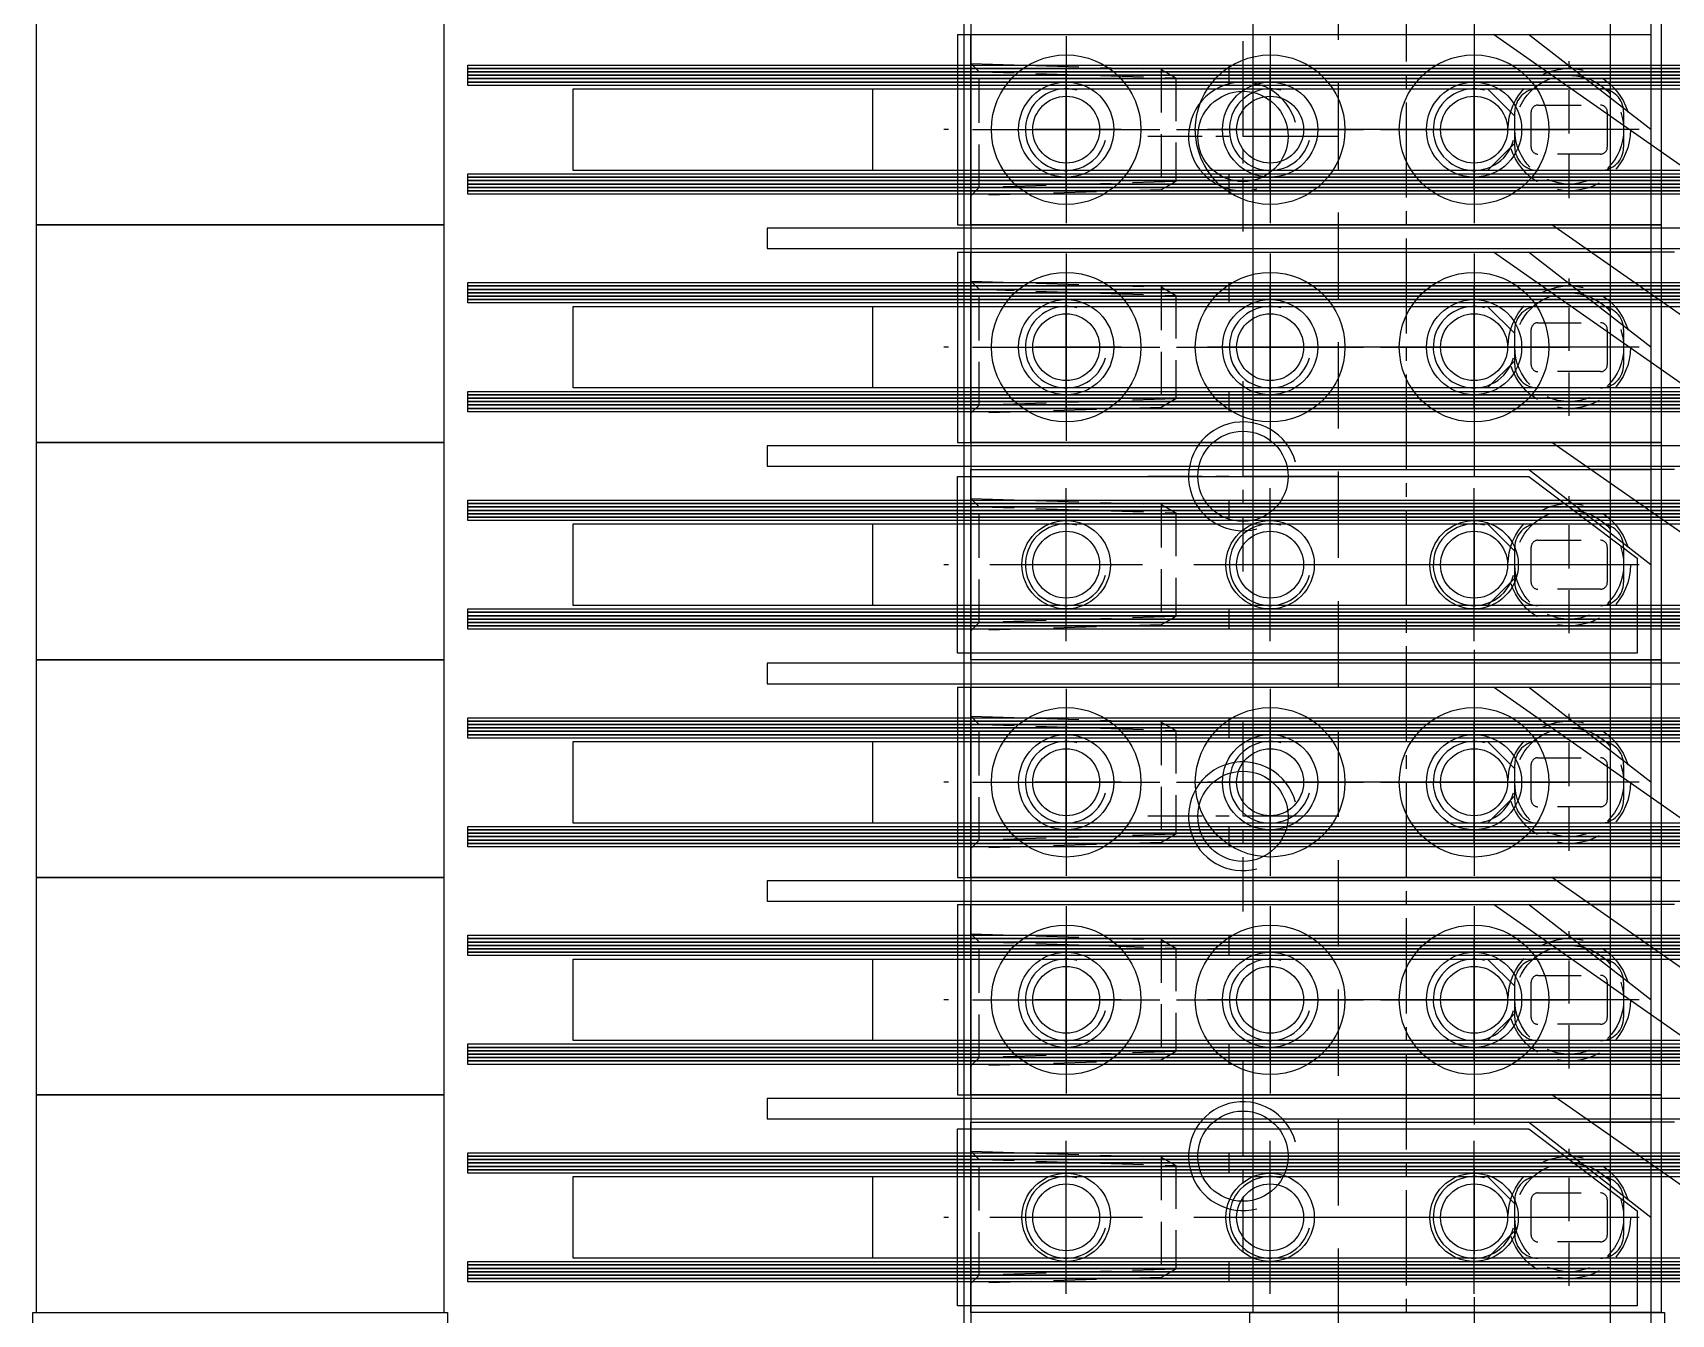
# Model space of a CAD drawing. Header units: millimetres. Extents: x 282 to 14566, y -4134 to 5341.
# Drawn here: x 9221.7 to 9342.2, y 810.5 to 904.8 of the extents above; entities that cross this region are included whole.
import ezdxf

# ---------------------------------------------------------------- set-up
doc = ezdxf.new("R2010")
doc.units = ezdxf.units.MM
for name, pattern in [('CENTER', [50.8, 31.75, -6.35, 6.35, -6.35]), ('CENTER1', [10, 7, -1, 1, -1]), ('HIDDEN', [9.525, 6.35, -3.175]), ('HIDDEN2', [4.7625, 3.175, -1.5875])]:
    doc.linetypes.add(name, pattern=pattern)
for name, color, linetype in [('CENTER', 1, 'CENTER'), ('HIDDEN', 2, 'HIDDEN'), ('THIN', 3, 'Continuous')]:
    doc.layers.add(name, color=color, linetype=linetype)

# ---------------------------------------------------------------- blocks, each defined once
blk = doc.blocks.new('A$C429828F3')
at = {"color": 250}
for points in [[(-181.75, 160), (-151.75, 160), (-151.75, 176), (-181.75, 176), (-181.75, 160)], [(-62.25, 160), (-92.25, 160), (-92.25, 176), (-62.25, 176), (-62.25, 160)], [(-181.75, 144), (-151.75, 144), (-151.75, 160), (-181.75, 160), (-181.75, 144)], [(-62.25, 144), (-92.25, 144), (-92.25, 160), (-62.25, 160), (-62.25, 144)], [(-181.75, 128), (-151.75, 128), (-151.75, 144), (-181.75, 144), (-181.75, 128)], [(-62.25, 128), (-92.25, 128), (-92.25, 144), (-62.25, 144), (-62.25, 128)], [(-181.75, 112), (-151.75, 112), (-151.75, 128), (-181.75, 128), (-181.75, 112)], [(-62.25, 112), (-92.25, 112), (-92.25, 128), (-62.25, 128), (-62.25, 112)], [(-181.75, 96), (-151.75, 96), (-151.75, 112), (-181.75, 112), (-181.75, 96)], [(-62.25, 96), (-92.25, 96), (-92.25, 112), (-62.25, 112), (-62.25, 96)], [(-181.75, 80), (-151.75, 80), (-151.75, 96), (-181.75, 96), (-181.75, 80)], [(-62.25, 80), (-92.25, 80), (-92.25, 96), (-62.25, 96), (-62.25, 80)]]:
    blk.add_lwpolyline(points, dxfattribs=at)
blk.add_lwpolyline([(-182, 80), (-151.5, 80), (-151.5, 35, 0.414214), (-146.5, 30), (-97.5, 30, 0.414214), (-92.5, 35), (-92.5, 80), (-62, 80), (-62, 15, -0.414214), (-77, 0), (-167, 0, -0.414214), (-182, 15)], format="xyb", close=True, dxfattribs=at)
blk = doc.blocks.new('A$C45CF31D8')
at = {"color": 250}
for p, q in [((-104, 128), (-104, 142)), ((-104, 142), (-54, 142)), ((-54, 135), (-63, 142)), ((-54, 142), (-54, 128)), ((-141, 139.5, 0), (-141, 139.75, 0)), ((-141, 139.75, 0), (37, 139.75, 0)), ((-141, 139.25, 0), (-141, 139.5, 0)), ((-141, 139.5, 0), (37, 139.5, 0)), ((37, 139.5, 0), (-141, 139.5, 0)), ((37, 139.25, 0), (-141, 139.25, 0)), ((-141, 139, 0), (-141, 139.25, 0)), ((-141, 139.25, 0), (37, 139.25, 0)), ((-141, 138.75, 0), (-141, 139, 0)), ((-141, 139, 0), (37, 139, 0)), ((37, 139, 0), (-141, 139, 0)), ((-141, 138.5, 0), (-141, 138.75, 0)), ((-141, 138.75, 0), (37, 138.75, 0)), ((37, 138.75, 0), (-141, 138.75, 0)), ((-141, 138.25, 0), (-141, 138.5, 0)), ((-141, 138.5, 0), (37, 138.5, 0)), ((37, 138.5, 0), (-141, 138.5, 0)), ((37, 138.25, 0), (-141, 138.25, 0)), ((-111.25, 138), (-111.25, 132)), ((-141, 131.5, 0), (-141, 131.75, 0)), ((-141, 131.75, 0), (37, 131.75, 0)), ((-141, 131.25, 0), (-141, 131.5, 0)), ((-141, 131.5, 0), (37, 131.5, 0)), ((37, 131.5, 0), (-141, 131.5, 0)), ((37, 131.25, 0), (-141, 131.25, 0)), ((-141, 131, 0), (-141, 131.25, 0)), ((-141, 131.25, 0), (37, 131.25, 0)), ((-141, 130.75, 0), (-141, 131, 0)), ((-141, 131, 0), (37, 131, 0)), ((37, 131, 0), (-141, 131, 0)), ((37, 130.75, 0), (-141, 130.75, 0)), ((-141, 130.5, 0), (-141, 130.75, 0)), ((-141, 130.75, 0), (37, 130.75, 0)), ((-141, 130.25, 0), (-141, 130.5, 0)), ((-141, 130.5, 0), (37, 130.5, 0)), ((37, 130.5, 0), (-141, 130.5, 0)), ((37, 130.25, 0), (-141, 130.25, 0)), ((15, 127.75), (-119, 127.75)), ((-119, 127.75), (-119, 126.25)), ((-54, 128), (-104, 128)), ((-119, 126.25), (15, 126.25)), ((-104, 112), (-104, 126)), ((-104, 126), (-54, 126)), ((-54, 119), (-63, 126)), ((-54, 126), (-54, 112)), ((-141, 123.5, 0), (-141, 123.75, 0)), ((-141, 123.75, 0), (37, 123.75, 0)), ((-141, 123.25, 0), (-141, 123.5, 0)), ((-141, 123.5, 0), (37, 123.5, 0)), ((37, 123.5, 0), (-141, 123.5, 0)), ((37, 123.25, 0), (-141, 123.25, 0)), ((-141, 123, 0), (-141, 123.25, 0)), ((-141, 123.25, 0), (37, 123.25, 0)), ((-141, 122.75, 0), (-141, 123, 0)), ((-141, 123, 0), (37, 123, 0)), ((37, 123, 0), (-141, 123, 0)), ((-141, 122.5, 0), (-141, 122.75, 0)), ((-141, 122.75, 0), (37, 122.75, 0)), ((37, 122.75, 0), (-141, 122.75, 0)), ((-141, 122.25, 0), (-141, 122.5, 0)), ((-141, 122.5, 0), (37, 122.5, 0)), ((37, 122.5, 0), (-141, 122.5, 0)), ((37, 122.25, 0), (-141, 122.25, 0)), ((-111.25, 122), (-111.25, 116)), ((-141, 115.5, 0), (-141, 115.75, 0)), ((-141, 115.75, 0), (37, 115.75, 0)), ((-141, 115.25, 0), (-141, 115.5, 0)), ((-141, 115.5, 0), (37, 115.5, 0)), ((37, 115.5, 0), (-141, 115.5, 0)), ((37, 115.25, 0), (-141, 115.25, 0)), ((-141, 115, 0), (-141, 115.25, 0)), ((-141, 115.25, 0), (37, 115.25, 0)), ((-141, 114.75, 0), (-141, 115, 0)), ((-141, 115, 0), (37, 115, 0)), ((37, 115, 0), (-141, 115, 0)), ((37, 114.75, 0), (-141, 114.75, 0)), ((-141, 114.5, 0), (-141, 114.75, 0)), ((-141, 114.75, 0), (37, 114.75, 0)), ((-141, 114.25, 0), (-141, 114.5, 0)), ((-141, 114.5, 0), (37, 114.5, 0)), ((37, 114.5, 0), (-141, 114.5, 0)), ((37, 114.25, 0), (-141, 114.25, 0)), ((15, 111.75), (-119, 111.75)), ((-119, 111.75), (-119, 110.25)), ((-54, 112), (-104, 112)), ((-119, 110.25), (15, 110.25)), ((-104, 96), (-104, 110)), ((-104, 110), (-54, 110)), ((-54, 103), (-63, 110)), ((-54, 110), (-54, 96)), ((-141, 107.5, 0), (-141, 107.75, 0)), ((-141, 107.75, 0), (37, 107.75, 0)), ((-141, 107.25, 0), (-141, 107.5, 0)), ((-141, 107.5, 0), (37, 107.5, 0)), ((37, 107.5, 0), (-141, 107.5, 0)), ((37, 107.25, 0), (-141, 107.25, 0)), ((-141, 107, 0), (-141, 107.25, 0)), ((-141, 107.25, 0), (37, 107.25, 0)), ((-141, 106.75, 0), (-141, 107, 0)), ((-141, 107, 0), (37, 107, 0)), ((37, 107, 0), (-141, 107, 0)), ((-141, 106.5, 0), (-141, 106.75, 0)), ((-141, 106.75, 0), (37, 106.75, 0)), ((37, 106.75, 0), (-141, 106.75, 0)), ((-141, 106.25, 0), (-141, 106.5, 0)), ((-141, 106.5, 0), (37, 106.5, 0)), ((37, 106.5, 0), (-141, 106.5, 0)), ((37, 106.25, 0), (-141, 106.25, 0)), ((-111.25, 106), (-111.25, 100)), ((-141, 99.5, 0), (-141, 99.75, 0)), ((-141, 99.75, 0), (37, 99.75, 0)), ((-141, 99.25, 0), (-141, 99.5, 0)), ((-141, 99.5, 0), (37, 99.5, 0)), ((37, 99.5, 0), (-141, 99.5, 0)), ((37, 99.25, 0), (-141, 99.25, 0)), ((-141, 99, 0), (-141, 99.25, 0)), ((-141, 99.25, 0), (37, 99.25, 0)), ((-141, 98.75, 0), (-141, 99, 0)), ((-141, 99, 0), (37, 99, 0)), ((37, 99, 0), (-141, 99, 0)), ((37, 98.75, 0), (-141, 98.75, 0)), ((-141, 98.5, 0), (-141, 98.75, 0)), ((-141, 98.75, 0), (37, 98.75, 0)), ((-141, 98.25, 0), (-141, 98.5, 0)), ((-141, 98.5, 0), (37, 98.5, 0)), ((37, 98.5, 0), (-141, 98.5, 0)), ((37, 98.25, 0), (-141, 98.25, 0)), ((15, 95.75), (-119, 95.75)), ((-119, 95.75), (-119, 94.25)), ((-54, 96), (-104, 96)), ((-119, 94.25), (15, 94.25)), ((-104, 80), (-104, 94)), ((-104, 94), (-54, 94)), ((-54, 87), (-63, 94)), ((-54, 94), (-54, 80)), ((-141, 91.5, 0), (-141, 91.75, 0)), ((-141, 91.75, 0), (37, 91.75, 0)), ((-141, 91.25, 0), (-141, 91.5, 0)), ((-141, 91.5, 0), (37, 91.5, 0)), ((37, 91.5, 0), (-141, 91.5, 0)), ((37, 91.25, 0), (-141, 91.25, 0)), ((-141, 91, 0), (-141, 91.25, 0)), ((-141, 91.25, 0), (37, 91.25, 0)), ((-141, 90.75, 0), (-141, 91, 0)), ((-141, 91, 0), (37, 91, 0)), ((37, 91, 0), (-141, 91, 0)), ((-141, 90.5, 0), (-141, 90.75, 0)), ((-141, 90.75, 0), (37, 90.75, 0)), ((37, 90.75, 0), (-141, 90.75, 0)), ((-141, 90.25, 0), (-141, 90.5, 0)), ((-141, 90.5, 0), (37, 90.5, 0)), ((37, 90.5, 0), (-141, 90.5, 0)), ((37, 90.25, 0), (-141, 90.25, 0)), ((-111.25, 90), (-111.25, 84)), ((-141, 83.5, 0), (-141, 83.75, 0)), ((-141, 83.75, 0), (37, 83.75, 0)), ((-141, 83.25, 0), (-141, 83.5, 0)), ((-141, 83.5, 0), (37, 83.5, 0)), ((37, 83.5, 0), (-141, 83.5, 0)), ((37, 83.25, 0), (-141, 83.25, 0)), ((-141, 83, 0), (-141, 83.25, 0)), ((-141, 83.25, 0), (37, 83.25, 0)), ((-141, 82.75, 0), (-141, 83, 0)), ((-141, 83, 0), (37, 83, 0)), ((37, 83, 0), (-141, 83, 0)), ((37, 82.75, 0), (-141, 82.75, 0)), ((-141, 82.5, 0), (-141, 82.75, 0)), ((-141, 82.75, 0), (37, 82.75, 0)), ((-141, 82.25, 0), (-141, 82.5, 0)), ((-141, 82.5, 0), (37, 82.5, 0)), ((37, 82.5, 0), (-141, 82.5, 0)), ((37, 82.25, 0), (-141, 82.25, 0)), ((15, 79.75), (-119, 79.75)), ((-119, 79.75), (-119, 78.25)), ((-54, 80), (-104, 80)), ((-119, 78.25), (15, 78.25)), ((-104, 64), (-104, 78)), ((-104, 78), (-54, 78)), ((-54, 71), (-63, 78)), ((-54, 78), (-54, 64)), ((-141, 75.5, 0), (-141, 75.75, 0)), ((-141, 75.75, 0), (37, 75.75, 0)), ((-141, 75.25, 0), (-141, 75.5, 0)), ((-141, 75.5, 0), (37, 75.5, 0)), ((37, 75.5, 0), (-141, 75.5, 0)), ((37, 75.25, 0), (-141, 75.25, 0)), ((-141, 75, 0), (-141, 75.25, 0)), ((-141, 75.25, 0), (37, 75.25, 0)), ((-141, 74.75, 0), (-141, 75, 0)), ((-141, 75, 0), (37, 75, 0)), ((37, 75, 0), (-141, 75, 0)), ((-141, 74.5, 0), (-141, 74.75, 0)), ((-141, 74.75, 0), (37, 74.75, 0)), ((37, 74.75, 0), (-141, 74.75, 0)), ((-141, 74.25, 0), (-141, 74.5, 0)), ((-141, 74.5, 0), (37, 74.5, 0)), ((37, 74.5, 0), (-141, 74.5, 0)), ((37, 74.25, 0), (-141, 74.25, 0)), ((-111.25, 74), (-111.25, 68)), ((-141, 67.5, 0), (-141, 67.75, 0)), ((-141, 67.75, 0), (37, 67.75, 0)), ((-141, 67.25, 0), (-141, 67.5, 0)), ((-141, 67.5, 0), (37, 67.5, 0)), ((37, 67.5, 0), (-141, 67.5, 0)), ((37, 67.25, 0), (-141, 67.25, 0)), ((-141, 67, 0), (-141, 67.25, 0)), ((-141, 67.25, 0), (37, 67.25, 0)), ((-141, 66.75, 0), (-141, 67, 0)), ((-141, 67, 0), (37, 67, 0)), ((37, 67, 0), (-141, 67, 0)), ((37, 66.75, 0), (-141, 66.75, 0)), ((-141, 66.5, 0), (-141, 66.75, 0)), ((-141, 66.75, 0), (37, 66.75, 0)), ((-141, 66.25, 0), (-141, 66.5, 0)), ((-141, 66.5, 0), (37, 66.5, 0)), ((37, 66.5, 0), (-141, 66.5, 0)), ((37, 66.25, 0), (-141, 66.25, 0)), ((-54, 64), (-104, 64)), ((15, 63.75), (-119, 63.75)), ((-119, 63.75), (-119, 62.25)), ((-119, 62.25), (15, 62.25)), ((-104, 48), (-104, 62)), ((-104, 62), (-54, 62)), ((-54, 55), (-63, 62)), ((-54, 62), (-54, 48)), ((-141, 59.5, 0), (-141, 59.75, 0)), ((-141, 59.75, 0), (37, 59.75, 0)), ((-141, 59.25, 0), (-141, 59.5, 0)), ((-141, 59.5, 0), (37, 59.5, 0)), ((37, 59.5, 0), (-141, 59.5, 0)), ((37, 59.25, 0), (-141, 59.25, 0)), ((-141, 59, 0), (-141, 59.25, 0)), ((-141, 59.25, 0), (37, 59.25, 0)), ((-141, 58.75, 0), (-141, 59, 0)), ((-141, 59, 0), (37, 59, 0)), ((37, 59, 0), (-141, 59, 0)), ((-141, 58.5, 0), (-141, 58.75, 0)), ((-141, 58.75, 0), (37, 58.75, 0)), ((37, 58.75, 0), (-141, 58.75, 0)), ((-141, 58.25, 0), (-141, 58.5, 0)), ((-141, 58.5, 0), (37, 58.5, 0)), ((37, 58.5, 0), (-141, 58.5, 0)), ((37, 58.25, 0), (-141, 58.25, 0)), ((-111.25, 58), (-111.25, 52)), ((-141, 51.5, 0), (-141, 51.75, 0)), ((-141, 51.75, 0), (37, 51.75, 0)), ((-141, 51.25, 0), (-141, 51.5, 0)), ((-141, 51.5, 0), (37, 51.5, 0)), ((37, 51.5, 0), (-141, 51.5, 0)), ((37, 51.25, 0), (-141, 51.25, 0)), ((-141, 51, 0), (-141, 51.25, 0)), ((-141, 51.25, 0), (37, 51.25, 0)), ((-141, 50.75, 0), (-141, 51, 0)), ((-141, 51, 0), (37, 51, 0)), ((37, 51, 0), (-141, 51, 0)), ((37, 50.75, 0), (-141, 50.75, 0)), ((-141, 50.5, 0), (-141, 50.75, 0)), ((-141, 50.75, 0), (37, 50.75, 0)), ((-141, 50.25, 0), (-141, 50.5, 0)), ((-141, 50.5, 0), (37, 50.5, 0)), ((37, 50.5, 0), (-141, 50.5, 0)), ((37, 50.25, 0), (-141, 50.25, 0)), ((-54, 48), (-104, 48))]:
    blk.add_line(p, q, dxfattribs=at)
at = {"color": 250, "linetype": 'HIDDEN2'}
for p, q in [((-103.4, 139.26), (-104, 139.86)), ((-104, 139.86), (-90, 139.43)), ((-60, 129.96), (-60, 140.04)), ((-104, 139.28), (-88.94, 138.81)), ((-104, 139), (-60.28, 139)), ((-103.4, 130.74), (-103.4, 139.26)), ((-90, 139.43), (-88.94, 138.81)), ((-90, 139.43), (-90, 130.57)), ((-88.94, 138.81), (-88.94, 131.19)), ((-85, 139.5), (-85, 139.75)), ((-85, 139.25), (-85, 139.5)), ((-85, 139), (-85, 139.25)), ((-85, 138.75), (-85, 139)), ((-85, 138.5), (-85, 138.75)), ((-85, 138.25), (-85, 138.5)), ((-62.3, 138), (-57.7, 138)), ((-64, 133.7), (-64, 136.3)), ((-62.8, 133.7), (-62.8, 136.3)), ((-62.3, 136.8), (-57.7, 136.8)), ((-57.2, 136.3), (-57.2, 133.7)), ((-56, 136.3), (-56, 133.7)), ((-54.96, 135), (-65.04, 135)), ((-57.7, 133.2), (-62.3, 133.2)), ((-85, 131.5), (-85, 131.75)), ((-85, 131.25), (-85, 131.5)), ((-57.7, 132), (-62.3, 132)), ((-88.94, 131.19), (-104, 130.72)), ((-104, 131), (-60, 131)), ((-104, 130.14), (-103.4, 130.74)), ((-90, 130.57), (-104, 130.14)), ((-88.94, 131.19), (-90, 130.57)), ((-85, 131), (-85, 131.25)), ((-85, 130.75), (-85, 131)), ((-85, 130.5), (-85, 130.75)), ((-85, 130.25), (-85, 130.5)), ((-103.4, 123.26), (-104, 123.86)), ((-104, 123.86), (-90, 123.43)), ((-104, 123.28), (-88.94, 122.81)), ((-104, 123), (-60.28, 123)), ((-103.4, 114.74), (-103.4, 123.26)), ((-90, 123.43), (-88.94, 122.81)), ((-90, 123.43), (-90, 114.57)), ((-85, 123.5), (-85, 123.75)), ((-85, 123.25), (-85, 123.5)), ((-85, 123), (-85, 123.25)), ((-85, 122.75), (-85, 123)), ((-60, 113.96), (-60, 124.04)), ((-88.94, 122.81), (-88.94, 115.19)), ((-85, 122.5), (-85, 122.75)), ((-85, 122.25), (-85, 122.5)), ((-62.3, 122), (-57.7, 122)), ((-62.3, 120.8), (-57.7, 120.8)), ((-64, 117.7), (-64, 120.3)), ((-62.8, 117.7), (-62.8, 120.3)), ((-57.2, 120.3), (-57.2, 117.7)), ((-56, 120.3), (-56, 117.7)), ((-54.96, 119), (-65.04, 119)), ((-57.7, 117.2), (-62.3, 117.2)), ((-85, 115.5), (-85, 115.75)), ((-57.7, 116), (-62.3, 116)), ((-88.94, 115.19), (-104, 114.72)), ((-104, 115), (-60, 115)), ((-104, 114.14), (-103.4, 114.74)), ((-90, 114.57), (-104, 114.14)), ((-88.94, 115.19), (-90, 114.57)), ((-85, 115.25), (-85, 115.5)), ((-85, 115), (-85, 115.25)), ((-85, 114.75), (-85, 115)), ((-85, 114.5), (-85, 114.75)), ((-85, 114.25), (-85, 114.5)), ((-103.4, 107.26), (-104, 107.86)), ((-104, 107.86), (-90, 107.43)), ((-104, 107.28), (-88.94, 106.81)), ((-103.4, 98.74), (-103.4, 107.26)), ((-90, 107.43), (-88.94, 106.81)), ((-90, 107.43), (-90, 98.57)), ((-85, 107.5), (-85, 107.75)), ((-85, 107.25), (-85, 107.5)), ((-85, 107), (-85, 107.25)), ((-60, 97.96), (-60, 108.04)), ((-104, 107), (-60.28, 107)), ((-88.94, 106.81), (-88.94, 99.19)), ((-85, 106.75), (-85, 107)), ((-85, 106.5), (-85, 106.75)), ((-85, 106.25), (-85, 106.5)), ((-62.3, 106), (-57.7, 106)), ((-64, 101.7), (-64, 104.3)), ((-62.8, 101.7), (-62.8, 104.3)), ((-62.3, 104.8), (-57.7, 104.8)), ((-57.2, 104.3), (-57.2, 101.7)), ((-56, 104.3), (-56, 101.7)), ((-54.96, 103), (-65.04, 103)), ((-57.7, 101.2), (-62.3, 101.2)), ((-88.94, 99.19), (-104, 98.72)), ((-104, 99), (-60, 99)), ((-88.94, 99.19), (-90, 98.57)), ((-85, 99.5), (-85, 99.75)), ((-85, 99.25), (-85, 99.5)), ((-85, 99), (-85, 99.25)), ((-85, 98.75), (-85, 99)), ((-57.7, 100), (-62.3, 100)), ((-104, 98.14), (-103.4, 98.74)), ((-90, 98.57), (-104, 98.14)), ((-85, 98.5), (-85, 98.75)), ((-85, 98.25), (-85, 98.5)), ((-103.4, 91.26), (-104, 91.86)), ((-104, 91.86), (-90, 91.43)), ((-85, 91.5), (-85, 91.75)), ((-60, 81.96), (-60, 92.04)), ((-104, 91.28), (-88.94, 90.81)), ((-104, 91), (-60.28, 91)), ((-103.4, 82.74), (-103.4, 91.26)), ((-90, 91.43), (-88.94, 90.81)), ((-90, 91.43), (-90, 82.57)), ((-88.94, 90.81), (-88.94, 83.19)), ((-85, 91.25), (-85, 91.5)), ((-85, 91), (-85, 91.25)), ((-85, 90.75), (-85, 91)), ((-85, 90.5), (-85, 90.75)), ((-85, 90.25), (-85, 90.5)), ((-62.3, 90), (-57.7, 90)), ((-64, 85.7), (-64, 88.3)), ((-62.8, 85.7), (-62.8, 88.3)), ((-62.3, 88.8), (-57.7, 88.8)), ((-57.2, 88.3), (-57.2, 85.7)), ((-56, 88.3), (-56, 85.7)), ((-54.96, 87), (-65.04, 87)), ((-57.7, 85.2), (-62.3, 85.2)), ((-88.94, 83.19), (-104, 82.72)), ((-88.94, 83.19), (-90, 82.57)), ((-85, 83.5), (-85, 83.75)), ((-85, 83.25), (-85, 83.5)), ((-85, 83), (-85, 83.25)), ((-57.7, 84), (-62.3, 84)), ((-104, 83), (-60, 83)), ((-104, 82.14), (-103.4, 82.74)), ((-90, 82.57), (-104, 82.14)), ((-85, 82.75), (-85, 83)), ((-85, 82.5), (-85, 82.75)), ((-85, 82.25), (-85, 82.5)), ((-60, 65.96), (-60, 76.04)), ((-103.4, 75.26), (-104, 75.86)), ((-104, 75.86), (-90, 75.43)), ((-104, 75.28), (-88.94, 74.81)), ((-104, 75), (-60.28, 75)), ((-103.4, 66.74), (-103.4, 75.26)), ((-90, 75.43), (-88.94, 74.81)), ((-90, 75.43), (-90, 66.57)), ((-88.94, 74.81), (-88.94, 67.19)), ((-85, 75.5), (-85, 75.75)), ((-85, 75.25), (-85, 75.5)), ((-85, 75), (-85, 75.25)), ((-85, 74.75), (-85, 75)), ((-85, 74.5), (-85, 74.75)), ((-85, 74.25), (-85, 74.5)), ((-62.3, 74), (-57.7, 74)), ((-62.3, 72.8), (-57.7, 72.8)), ((-64, 69.7), (-64, 72.3)), ((-62.8, 69.7), (-62.8, 72.3)), ((-57.2, 72.3), (-57.2, 69.7)), ((-56, 72.3), (-56, 69.7)), ((-54.96, 71), (-65.04, 71)), ((-57.7, 69.2), (-62.3, 69.2)), ((-85, 67.5), (-85, 67.75)), ((-85, 67.25), (-85, 67.5)), ((-57.7, 68), (-62.3, 68)), ((-88.94, 67.19), (-104, 66.72)), ((-104, 67), (-60, 67)), ((-104, 66.14), (-103.4, 66.74)), ((-90, 66.57), (-104, 66.14)), ((-88.94, 67.19), (-90, 66.57)), ((-85, 67), (-85, 67.25)), ((-85, 66.75), (-85, 67)), ((-85, 66.5), (-85, 66.75)), ((-85, 66.25), (-85, 66.5)), ((-103.4, 59.26), (-104, 59.86)), ((-104, 59.86), (-90, 59.43)), ((-104, 59.28), (-88.94, 58.81)), ((-103.4, 50.74), (-103.4, 59.26)), ((-90, 59.43), (-88.94, 58.81)), ((-90, 59.43), (-90, 50.57)), ((-85, 59.5), (-85, 59.75)), ((-85, 59.25), (-85, 59.5)), ((-85, 59), (-85, 59.25)), ((-60, 49.96), (-60, 60.04)), ((-104, 59), (-60.28, 59)), ((-88.94, 58.81), (-88.94, 51.19)), ((-85, 58.75), (-85, 59)), ((-85, 58.5), (-85, 58.75)), ((-85, 58.25), (-85, 58.5)), ((-62.3, 58), (-57.7, 58)), ((-62.3, 56.8), (-57.7, 56.8)), ((-64, 53.7), (-64, 56.3)), ((-62.8, 53.7), (-62.8, 56.3)), ((-57.2, 56.3), (-57.2, 53.7)), ((-56, 56.3), (-56, 53.7)), ((-54.96, 55), (-65.04, 55)), ((-57.7, 53.2), (-62.3, 53.2)), ((-57.7, 52), (-62.3, 52)), ((-88.94, 51.19), (-104, 50.72)), ((-104, 51), (-60, 51)), ((-104, 50.14), (-103.4, 50.74)), ((-88.94, 51.19), (-90, 50.57)), ((-85, 51.5), (-85, 51.75)), ((-85, 51.25), (-85, 51.5)), ((-85, 51), (-85, 51.25)), ((-85, 50.75), (-85, 51)), ((-85, 50.5), (-85, 50.75)), ((-90, 50.57), (-104, 50.14)), ((-85, 50.25), (-85, 50.5))]:
    blk.add_line(p, q, dxfattribs=at)
at = {"color": 250, "elevation": 0}
for points in [[(-133.25, 132), (-133.25, 138), (29.25, 138), (29.25, 132)], [(-133.25, 116), (-133.25, 122), (29.25, 122), (29.25, 116)], [(-133.25, 100), (-133.25, 106), (29.25, 106), (29.25, 100)], [(-133.25, 84), (-133.25, 90), (29.25, 90), (29.25, 84)], [(-133.25, 68), (-133.25, 74), (29.25, 74), (29.25, 68)], [(-133.25, 52), (-133.25, 58), (29.25, 58), (29.25, 52)]]:
    blk.add_lwpolyline(points, close=True, dxfattribs=at)
at = {"color": 250, "linetype": 'HIDDEN2'}
for points in [[(-66, 132), (-64, 134), (-64, 136), (-66, 138)], [(-66, 116), (-64, 118), (-64, 120), (-66, 122)], [(-66, 100), (-64, 102), (-64, 104), (-66, 106)], [(-66, 84), (-64, 86), (-64, 88), (-66, 90)], [(-66, 68), (-64, 70), (-64, 72), (-66, 74)], [(-66, 52), (-64, 54), (-64, 56), (-66, 58)]]:
    blk.add_lwpolyline(points, dxfattribs=at)
for centre, radius in [((-60, 135), 4.5), ((-60, 135), 4), ((-60, 119), 4.5), ((-60, 119), 4), ((-60, 103), 4.5), ((-60, 103), 4), ((-60, 87), 4.5), ((-60, 87), 4), ((-60, 71), 4.5), ((-60, 71), 4), ((-60, 55), 4.5), ((-60, 55), 4)]:
    blk.add_circle(centre, radius, dxfattribs=at)
at = {"color": 250}
for centre in [(-97, 135), (-82, 135), (-67, 135), (-97, 119), (-82, 119), (-67, 119), (-97, 103), (-82, 103), (-67, 103), (-97, 87), (-82, 87), (-67, 87), (-97, 71), (-82, 71), (-67, 71), (-97, 55), (-82, 55), (-67, 55)]:
    blk.add_circle(centre, 2.46, dxfattribs=at)
at = {"color": 250, "linetype": 'HIDDEN2'}
for centre, radius, start, end in [((-62.3, 136.3), 1.7, 90, 180), ((-57.7, 136.3), 1.7, 360, 90), ((-62.3, 136.3), 0.5, 90, 180), ((-57.7, 136.3), 0.5, 360, 90), ((-62.3, 133.7), 1.7, 180, 270), ((-62.3, 133.7), 0.5, 180, 270), ((-57.7, 133.7), 0.5, 270, 0), ((-57.7, 133.7), 1.7, 270, 0), ((-62.3, 120.3), 1.7, 90, 180), ((-57.7, 120.3), 1.7, 360, 90), ((-62.3, 120.3), 0.5, 90, 180), ((-57.7, 120.3), 0.5, 360, 90), ((-62.3, 117.7), 1.7, 180, 270), ((-62.3, 117.7), 0.5, 180, 270), ((-57.7, 117.7), 0.5, 270, 0), ((-57.7, 117.7), 1.7, 270, 0), ((-62.3, 104.3), 1.7, 90, 180), ((-57.7, 104.3), 1.7, 360, 90), ((-62.3, 104.3), 0.5, 90, 180), ((-57.7, 104.3), 0.5, 360, 90), ((-62.3, 101.7), 1.7, 180, 270), ((-62.3, 101.7), 0.5, 180, 270), ((-57.7, 101.7), 0.5, 270, 0), ((-57.7, 101.7), 1.7, 270, 0), ((-62.3, 88.3), 1.7, 90, 180), ((-57.7, 88.3), 1.7, 360, 90), ((-62.3, 88.3), 0.5, 90, 180), ((-57.7, 88.3), 0.5, 360, 90), ((-62.3, 85.7), 1.7, 180, 270), ((-62.3, 85.7), 0.5, 180, 270), ((-57.7, 85.7), 0.5, 270, 0), ((-57.7, 85.7), 1.7, 270, 0), ((-62.3, 72.3), 1.7, 90, 180), ((-57.7, 72.3), 1.7, 360, 90), ((-62.3, 72.3), 0.5, 90, 180), ((-57.7, 72.3), 0.5, 360, 90), ((-62.3, 69.7), 1.7, 180, 270), ((-62.3, 69.7), 0.5, 180, 270), ((-57.7, 69.7), 0.5, 270, 0), ((-57.7, 69.7), 1.7, 270, 0), ((-62.3, 56.3), 1.7, 90, 180), ((-57.7, 56.3), 1.7, 360, 90), ((-62.3, 56.3), 0.5, 90, 180), ((-57.7, 56.3), 0.5, 360, 90), ((-62.3, 53.7), 1.7, 180, 270), ((-62.3, 53.7), 0.5, 180, 270), ((-57.7, 53.7), 0.5, 270, 0), ((-57.7, 53.7), 1.7, 270, 0)]:
    blk.add_arc(centre, radius, start, end, dxfattribs=at)
at = {"layer": 'CENTER', "color": 250}
for p, q in [((-97, 130.52), (-97, 139.48)), ((-82, 130.52), (-82, 139.48)), ((-67, 130.52), (-67, 139.48)), ((-54.85, 135), (-106, 135)), ((-97, 114.52), (-97, 123.48)), ((-82, 114.52), (-82, 123.48)), ((-67, 114.52), (-67, 123.48)), ((-54.85, 119), (-106, 119)), ((-97, 98.52), (-97, 107.48)), ((-82, 98.52), (-82, 107.48)), ((-67, 98.52), (-67, 107.48)), ((-54.85, 103), (-106, 103)), ((-97, 82.52), (-97, 91.48)), ((-82, 82.52), (-82, 91.48)), ((-67, 82.52), (-67, 91.48)), ((-54.85, 87), (-106, 87)), ((-97, 66.52), (-97, 75.48)), ((-82, 66.52), (-82, 75.48)), ((-67, 66.52), (-67, 75.48)), ((-54.85, 71), (-106, 71)), ((-97, 50.52), (-97, 59.48)), ((-82, 50.52), (-82, 59.48)), ((-67, 50.52), (-67, 59.48)), ((-54.85, 55), (-106, 55))]:
    blk.add_line(p, q, dxfattribs=at)
at = {"layer": 'THIN', "color": 250}
for centre in [(-97, 135), (-82, 135), (-67, 135), (-97, 119), (-82, 119), (-67, 119), (-97, 103), (-82, 103), (-67, 103), (-97, 87), (-82, 87), (-67, 87), (-97, 71), (-82, 71), (-67, 71), (-97, 55), (-82, 55), (-67, 55)]:
    blk.add_arc(centre, 3, 75, 345, dxfattribs=at)
blk = doc.blocks.new('A$C6A33477B')
at = {"color": 6}
for p, q in [((-8, 7), (31.42, 7)), ((-8, 7), (-8, -7)), ((54.27, -9), (31.42, 7)), ((-8, -7), (35.73, -7)), ((58.58, -23), (35.73, -7)), ((54.27, -9), (98, -9)), ((98, -9), (98, -23)), ((58.58, -23), (98, -23))]:
    blk.add_line(p, q, dxfattribs=at)
at = {"color": 1, "linetype": 'CENTER', "ltscale": 2}
for p, q in [((0, 6.88), (0, -6.88)), ((15, 6.88), (15, -6.88)), ((30, 6.88), (30, -6.88)), ((-6.88, 0), (6.88, 0)), ((8.12, 0), (21.88, 0)), ((23.12, 0), (36.88, 0)), ((60, -9.12), (60, -22.88)), ((75, -9.12), (75, -22.88)), ((90, -9.12), (90, -22.88)), ((53.12, -16), (66.88, -16)), ((68.12, -16), (81.88, -16)), ((83.12, -16), (96.88, -16))]:
    blk.add_line(p, q, dxfattribs=at)
at = {"color": 2, "linetype": 'HIDDEN'}
for p, q in [((35.73, -7), (51.42, -7)), ((54.27, -9), (38.58, -9))]:
    blk.add_line(p, q, dxfattribs=at)
at = {"color": 6}
for centre, radius in [((0, 0), 5.5), ((15, 0), 5.5), ((30, 0), 5.5), ((0, 0), 3.5), ((15, 0), 3.5), ((30, 0), 3.5), ((60, -16), 5.5), ((75, -16), 5.5), ((90, -16), 5.5), ((60, -16), 3.5), ((75, -16), 3.5), ((90, -16), 3.5)]:
    blk.add_circle(centre, radius, dxfattribs=at)
blk = doc.blocks.new('A$C406C0A8B')
at = {"color": 1}
for p, q in [((-12, 6.5), (38, 6.5)), ((-12, -0.48), (-12, 6.5)), ((38, 6.5), (38, -6.5)), ((-4.02, -6.5), (-12, -0.48)), ((38, -6.5), (-4.02, -6.5))]:
    blk.add_line(p, q, dxfattribs=at)
at = {"color": 1, "linetype": 'CENTER', "ltscale": 3}
for p, q in [((0, 5.62), (0, -5.62)), ((15, 5.62), (15, -5.62)), ((30, 5.62), (30, -5.62)), ((-5.62, 0), (5.62, 0)), ((9.38, 0), (20.62, 0)), ((24.38, 0), (35.62, 0))]:
    blk.add_line(p, q, dxfattribs=at)
at = {"color": 1}
for centre in [(0, 0), (15, 0), (30, 0)]:
    blk.add_circle(centre, 3.25, dxfattribs=at)
blk = doc.blocks.new('A$C03084892')
for name, p in [('A$C429828F3', (21, 5)), ('A$C45CF31D8', (12, 37, 0)), ('A$C6A33477B', (-85, 172, 0)), ('A$C6A33477B', (-85, 156, 0)), ('A$C6A33477B', (-85, 124, 0)), ('A$C6A33477B', (-85, 108, 0))]:
    blk.add_blockref(name, p)
at = {"rotation": 180}
for p in [(-55, 140, 0), (-55, 92, 0)]:
    blk.add_blockref('A$C406C0A8B', p, dxfattribs=at)
blk = doc.blocks.new('A$C1D2B0D02')
at = {"color": 150}
blk.add_lwpolyline([(2, 260), (2, 232), (50, 232, -2.414214), (52.5, 229.5), (52.5, 68.5, -2.414214), (50, 66), (2, 66), (2, 38, -1), (-2, 38), (-2, 66), (-50, 66, -2.414214), (-52.5, 68.5), (-52.5, 229.5, -2.414214), (-50, 232), (-2, 232), (-2, 260, -1)], format="xyb", close=True, dxfattribs=at)
blk = doc.blocks.new('A$C006C150E')
at = {"color": 1}
for p, q in [((-43, 9), (-43, -191)), ((7, 9), (7, -191)), ((4, -9), (4, -173))]:
    blk.add_line(p, q, dxfattribs=at)
at = {"color": 1, "linetype": 'CENTER1'}
for p, q in [((-23, -46.5), (-23, -60.5)), ((-16, -53.5), (-30, -53.5)), ((-23, -71.5), (-23, -85.5)), ((-16, -78.5), (-30, -78.5)), ((-23, -96.5), (-23, -110.5)), ((-16, -103.5), (-30, -103.5)), ((-23, -121.5), (-23, -135.5)), ((-16, -128.5), (-30, -128.5))]:
    blk.add_line(p, q, dxfattribs=at)
blk.add_lwpolyline([(-11, 9), (-11, -191)], dxfattribs=at)
at = {"ltscale": 10}
for centre in [(-23, -53.5), (-23, -78.5), (-23, -103.5), (-23, -128.5)]:
    blk.add_circle(centre, 3.32, dxfattribs=at)
at = {"layer": 'HIDDEN'}
for p, q in [((-6, 4), (-6, -186)), ((-16, -21), (-16, -161))]:
    blk.add_line(p, q, dxfattribs=at)
at = {"layer": 'THIN', "ltscale": 10}
for centre in [(-23, -53.5), (-23, -78.5), (-23, -103.5), (-23, -128.5)]:
    blk.add_arc(centre, 4, 15, 285, dxfattribs=at)

msp = doc.modelspace()

# ---------------------------------------------------------------- block references
for name, p in [('A$C1D2B0D02', (9342.748, 710.631)), ('A$C03084892', (9382.748, 725.631)), ('A$C006C150E', (9333.748, 950.631))]:
    msp.add_blockref(name, p)

doc.saveas('drawing.dxf')
